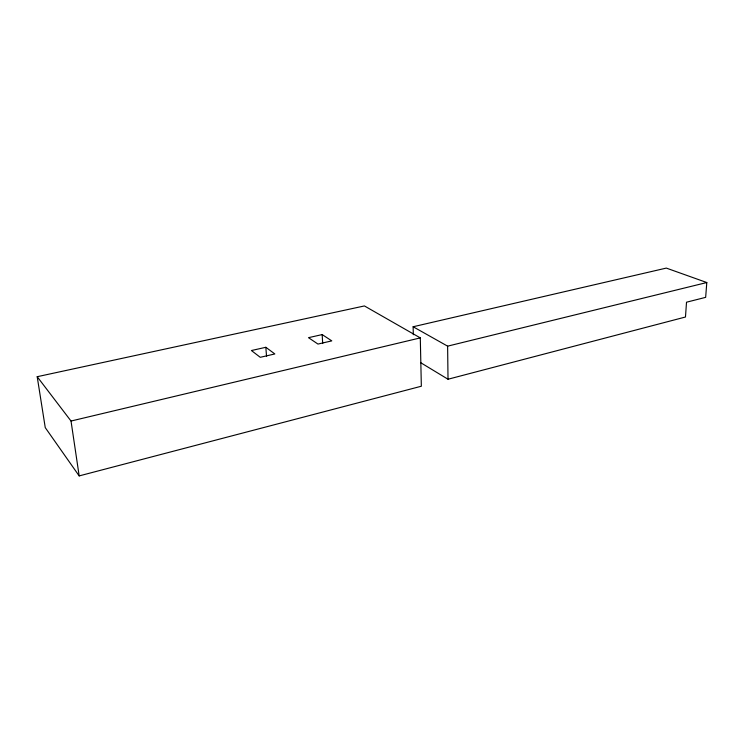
<?xml version="1.0" encoding="UTF-8"?>
<svg xmlns="http://www.w3.org/2000/svg" width="744" height="744" viewBox="0 0 744 744"><rect width="100%" height="100%" fill="white"/><g stroke="black" fill="none" stroke-linecap="round" stroke-linejoin="round"><path stroke-width="1.12" d="M413.32 334.716L413.134 326.756L666.317 268.091L706.8 282.534L705.656 297.349L686.517 302.204L685.475 317.009L448.018 379.235L420.723 362.709M79.171 475.909L421.337 386.229L420.295 337.897L364.421 305.942L37.2 376.706L45.254 427.623L79.171 475.909L71.024 421.039L37.2 376.706M413.134 326.756L447.618 346.155L706.8 282.534M71.024 421.039L420.295 337.897M265.841 347.29L251.416 350.536L260.251 357.306L274.843 353.958L265.841 347.29L266.538 356.441M322.18 334.586L308.49 337.674L317.958 344.063L331.796 340.882L322.18 334.586L322.682 343.542M447.618 346.155L448.018 379.235"/></g></svg>
